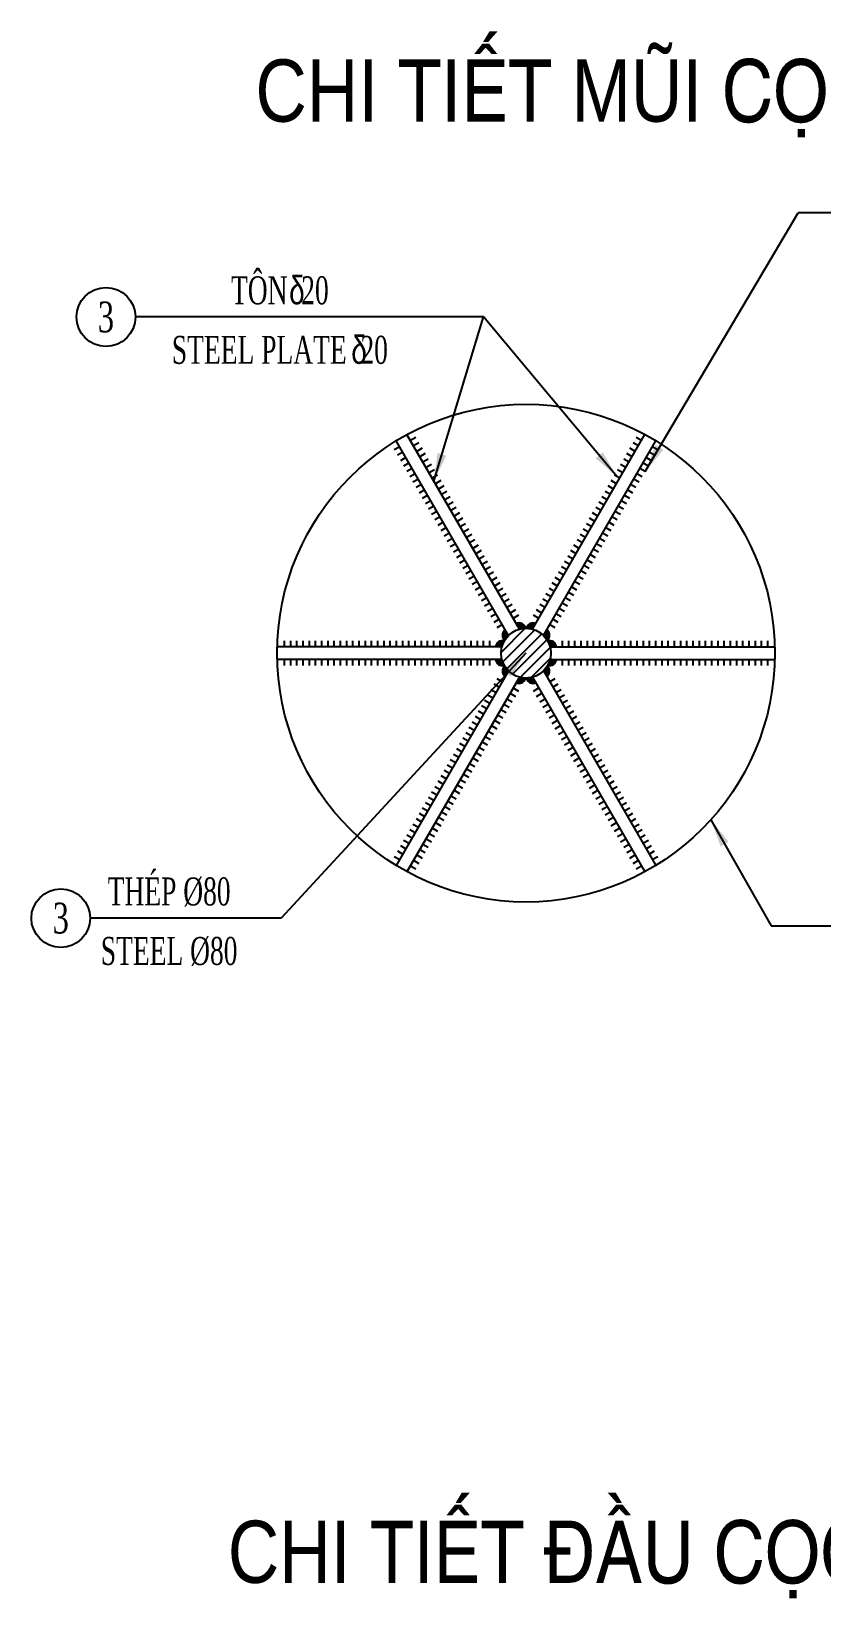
# Model space of a CAD drawing. Extents: x -687 to 808890, y -259 to 107959.
# Drawn here: x 768003 to 769273, y 83181 to 85705 of the extents above; entities that cross this region are included whole.
import ezdxf
from ezdxf.enums import TextEntityAlignment as Align

# ---------------------------------------------------------------- set-up
doc = ezdxf.new("R2010")
doc.units = 0
doc.header["$MEASUREMENT"] = 0
doc.layers.get('0').update_dxf_attribs({"color": 3, "linetype": 'CONTINUOUS'})
for name, color, linetype in [('Han', 7, 'CONTINUOUS'), ('Hatch', 5, 'CONTINUOUS'), ('Kich thuoc', 4, 'CONTINUOUS'), ('Text', 3, 'CONTINUOUS'), ('Thep dai', 6, 'CONTINUOUS')]:
    doc.layers.add(name, color=color, linetype=linetype)
doc.styles.add('Kichthuoc', font='romans.shx', dxfattribs={"width": 0.6})
doc.styles.get("Standard").update_dxf_attribs({"font": 'vntimeh.shx', "width": 0.65})
doc.styles.add('SYMBOL', font='greeks.shx', dxfattribs={"width": 0.8})
doc.styles.add('Ten', font='Vharialn.ttf')
doc.dimstyles.new('Le 250', dxfattribs={"dimscale": 250, "dimtxt": 0.22, "dimasz": 0.18, "dimexe": 0.1, "dimexo": 0.2, "dimgap": 0.1, "dimtad": 1, "dimdec": 0, "dimzin": 0, "dimdsep": 46, "dimtxsty": 'Kichthuoc', "dimblk": 'ARCHTICK', "dimcen": 0, "dimdle": 0.1, "dimclrd": 2, "dimclre": 2, "dimclrt": 256, "dimadec": 0, "dimazin": 0, "dimtfac": 1, "dimtdec": 0, "dimtix": 1, "dimtmove": 2, "dimatfit": 3, "dimfxl": 1, "dimtolj": 1, "dimtzin": 0, "dimarcsym": 0})

# ---------------------------------------------------------------- blocks, each defined once
blk = doc.blocks.new('_ArchTick')
at = {"color": 0, "linetype": 'ByBlock', "const_width": 0.15}
blk.add_lwpolyline([(-0.5, -0.5), (0.5, 0.5)], dxfattribs=at)

msp = doc.modelspace()

# ---------------------------------------------------------------- hatches: boundary and pattern name
at = {"layer": 'Han'}
for points in [[(768781.9513251127, 84752.78983778173, -0.5297983055298081), (768796.8455289439, 84745.58035269399, 0.0627460668060889), (768786.9513251126, 84744.12958374392)], [(768813.3606504992, 84752.78983778173, 0.5297983055298081), (768798.4664466681, 84745.58035269403, -0.0627460668060889), (768808.3606504994, 84744.12958374398)], [(768748.9261543436, 84715.5885640813, -0.5297983055298081), (768762.6168534936, 84724.88258042443, 0.0627460668060889), (768758.9261543438, 84715.58856408123)], [(768764.630817037, 84742.78983778186, 0.5297983055298081), (768763.4273123558, 84726.28633635101, -0.0627460668060889), (768769.630817037, 84734.12958374406)], [(768830.6811585748, 84742.78983778198, -0.5297983055298081), (768831.8846632562, 84726.28633635111, 0.0627460668060889), (768825.6811585746, 84734.1295837441)], [(768846.3858212682, 84715.58856408123, 0.5297983055298081), (768832.6951221185, 84724.88258042432, -0.0627460668060889), (768836.3858212682, 84715.5885640813)], [(768748.9261543436, 84695.58856408152, 0.5297983055298081), (768762.6168534936, 84686.29454773857, -0.0627460668060889), (768758.926154344, 84695.58856408164)], [(768764.6308170371, 84668.38729038107, -0.5297983055298081), (768763.4273123558, 84684.89079181194, 0.0627460668060889), (768769.6308170372, 84677.04754441889)], [(768830.6811585748, 84668.38729038094, 0.5297983055298081), (768831.8846632562, 84684.8907918118, -0.0627460668060889), (768825.6811585748, 84677.04754441883)], [(768846.3858212681, 84695.58856408141, -0.5297983055298081), (768832.6951221185, 84686.29454773839, 0.0627460668060889), (768836.3858212682, 84695.58856408147)], [(768781.9513251128, 84658.38729038113, 0.5297983055298081), (768796.845528944, 84665.59677546896, -0.0627460668060889), (768786.9513251128, 84667.047544419)], [(768813.3606504992, 84658.38729038107, -0.5297983055298081), (768798.4664466681, 84665.59677546885, 0.0627460668060889), (768808.3606504994, 84667.04754441895)]]:
    msp.add_hatch(color=256, dxfattribs=at).paths.add_polyline_path(points)
at = {"layer": 'Hatch'}
h = msp.add_hatch(dxfattribs=at)
h.set_pattern_fill('ANSI31', color=256, scale=100, style=0)
h.set_pattern_definition([(45, (-36845.86428268312, -22169.30909982955), (-8.838834764831843, 8.838834764831844), [])])
h.paths.add_polyline_path([(768757.6559878059, 84705.58856408141, 1), (768837.655987806, 84705.58856408141, 1)])

# ---------------------------------------------------------------- linework, layer by layer
for p, q in [((768786.9513251128, 84744.12958374392), (768606.3787516125, 85056.89045549987)), ((768808.3606504994, 84744.12958374398), (768988.9332239995, 85056.89045549999)), ((768769.630817037, 84734.12958374406), (768589.0582435367, 85046.89045549982)), ((768825.6811585748, 84734.12958374392), (769006.2537320752, 85046.8904555)), ((768758.9261543441, 84715.58856408147), (768397.7810073432, 84715.5885640814)), ((768836.3858212682, 84715.5885640813), (769197.5309682686, 84715.58856408152)), ((768758.926154344, 84695.58856408164), (768397.7810073433, 84695.58856408134)), ((768769.6308170372, 84677.047544419), (768589.0582435369, 84364.28667266312)), ((768825.6811585748, 84677.04754441883), (769006.2537320753, 84364.286672663)), ((768836.3858212681, 84695.58856408141), (769197.5309682688, 84695.58856408141)), ((768786.9513251128, 84667.047544419), (768606.3787516125, 84354.28667266306)), ((768808.3606504992, 84667.0475444189), (768988.9332239995, 84354.28667266294))]:
    msp.add_line(p, q)
msp.add_circle((768797.6559878059, 84705.58856408141), 400)
at = {"layer": 'Han'}
for p, q in [((768594.6308170371, 85037.2384750686), (768585.9705629993, 85032.23847506859)), ((768599.6308170371, 85028.5782210307), (768590.9705629993, 85023.57822103071)), ((768620.6115791505, 85052.23847506841), (768611.9513251127, 85047.23847506841)), ((768625.6115791505, 85043.5782210306), (768616.9513251126, 85038.57822103059)), ((768630.6115791504, 85034.91796699277), (768621.9513251126, 85029.91796699275)), ((768973.3606504994, 85029.91796699275), (768964.7003964613, 85034.91796699277)), ((768978.3606504994, 85038.57822103071), (768969.7003964615, 85043.57822103065)), ((768983.3606504994, 85047.23847506855), (768974.7003964614, 85052.23847506847)), ((769004.3414126126, 85023.57822103071), (768995.6811585746, 85028.57822103082)), ((769009.3414126126, 85032.23847506859), (769000.6811585746, 85037.2384750687)), ((768604.6308170372, 85019.91796699289), (768595.9705629993, 85014.91796699289)), ((768609.6308170371, 85011.25771295506), (768600.9705629993, 85006.25771295506)), ((768614.6308170371, 85002.59745891717), (768605.9705629993, 84997.5974589172)), ((768635.6115791504, 85026.25771295495), (768626.9513251126, 85021.25771295495)), ((768640.6115791505, 85017.59745891707), (768631.9513251127, 85012.59745891707)), ((768645.6115791505, 85008.93720487924), (768636.9513251126, 85003.93720487924)), ((768958.3606504992, 85003.93720487932), (768949.7003964614, 85008.93720487924)), ((768963.3606504992, 85012.59745891712), (768954.7003964612, 85017.59745891712)), ((768968.3606504994, 85021.257712955), (768959.7003964614, 85026.257712955)), ((768989.3414126126, 84997.59745891724), (768980.6811585746, 85002.5974589173)), ((768994.3414126126, 85006.25771295506), (768985.6811585746, 85011.25771295512)), ((768999.3414126127, 85014.91796699294), (768990.6811585746, 85019.917966993)), ((768619.630817037, 84993.93720487934), (768610.9705629993, 84988.93720487936)), ((768624.6308170371, 84985.27695084146), (768615.9705629993, 84980.27695084148)), ((768650.6115791505, 85000.27695084138), (768641.9513251127, 84995.27695084136)), ((768655.6115791505, 84991.61669680354), (768646.9513251125, 84986.61669680354)), ((768660.6115791504, 84982.95644276572), (768651.9513251126, 84977.95644276572)), ((768943.3606504994, 84977.95644276578), (768934.7003964615, 84982.95644276578)), ((768948.3606504992, 84986.61669680354), (768939.7003964614, 84991.61669680354)), ((768953.3606504994, 84995.27695084148), (768944.7003964615, 85000.27695084142)), ((768979.3414126125, 84980.27695084148), (768970.6811585746, 84985.2769508416)), ((768984.3414126126, 84988.93720487936), (768975.6811585746, 84993.93720487948)), ((768629.6308170371, 84976.61669680366), (768620.9705629993, 84971.61669680366)), ((768634.6308170371, 84967.95644276583), (768625.9705629993, 84962.95644276583)), ((768639.6308170372, 84959.29618872795), (768630.9705629994, 84954.29618872797)), ((768665.6115791504, 84974.29618872784), (768656.9513251126, 84969.29618872784)), ((768670.6115791505, 84965.63593469001), (768661.9513251127, 84960.63593469001)), ((768675.6115791505, 84956.97568065215), (768666.9513251127, 84951.97568065213)), ((768928.3606504992, 84951.97568065226), (768919.7003964614, 84956.97568065219)), ((768933.3606504992, 84960.63593469006), (768924.7003964613, 84965.63593469007)), ((768938.3606504994, 84969.2961887279), (768929.7003964613, 84974.2961887279)), ((768964.3414126127, 84954.29618872801), (768955.6811585749, 84959.29618872813)), ((768969.3414126127, 84962.95644276583), (768960.6811585746, 84967.95644276589)), ((768974.3414126126, 84971.61669680371), (768965.6811585748, 84976.61669680377)), ((768644.6308170371, 84950.63593469012), (768635.9705629993, 84945.63593469013)), ((768649.630817037, 84941.97568065223), (768640.9705629993, 84936.97568065226)), ((768654.630817037, 84933.31542661443), (768645.9705629993, 84928.31542661443)), ((768680.6115791505, 84948.31542661431), (768671.9513251127, 84943.31542661431)), ((768685.6115791505, 84939.65517257649), (768676.9513251126, 84934.65517257647)), ((768690.6115791504, 84930.9949185386), (768681.9513251126, 84925.9949185386)), ((768913.3606504992, 84925.99491853866), (768904.7003964613, 84930.99491853866)), ((768918.3606504994, 84934.65517257655), (768909.7003964615, 84939.65517257655)), ((768923.3606504991, 84943.31542661431), (768914.7003964613, 84948.31542661431)), ((768949.3414126125, 84928.31542661448), (768940.6811585746, 84933.31542661454)), ((768954.3414126126, 84936.97568065231), (768945.6811585746, 84941.97568065242)), ((768959.3414126126, 84945.63593469019), (768950.6811585746, 84950.63593469025)), ((768659.6308170371, 84924.65517257659), (768650.9705629993, 84919.6551725766)), ((768664.6308170371, 84915.9949185388), (768655.9705629993, 84910.99491853878)), ((768669.6308170372, 84907.33466450089), (768660.9705629994, 84902.3346645009)), ((768695.6115791504, 84922.33466450078), (768686.9513251126, 84917.33466450078)), ((768700.6115791504, 84913.6744104629), (768691.9513251126, 84908.6744104629)), ((768705.6115791505, 84905.01415642508), (768696.9513251127, 84900.01415642508)), ((768898.3606504994, 84900.0141564252), (768889.7003964614, 84905.01415642514)), ((768903.3606504992, 84908.67441046303), (768894.7003964613, 84913.67441046296)), ((768908.3606504994, 84917.3346645009), (768899.7003964614, 84922.33466450084)), ((768934.3414126127, 84902.33466450096), (768925.6811585746, 84907.33466450102)), ((768939.3414126127, 84910.99491853884), (768930.6811585748, 84915.99491853888)), ((768944.3414126126, 84919.6551725766), (768935.6811585746, 84924.65517257668)), ((768674.6308170372, 84898.67441046309), (768665.9705629993, 84893.67441046308)), ((768679.6308170371, 84890.0141564252), (768670.9705629993, 84885.0141564252)), ((768684.6308170371, 84881.35390238737), (768675.9705629993, 84876.35390238737)), ((768710.6115791505, 84896.35390238726), (768701.9513251127, 84891.35390238724)), ((768715.6115791505, 84887.69364834944), (768706.9513251126, 84882.69364834944)), ((768720.6115791504, 84879.03339431155), (768711.9513251126, 84874.03339431155)), ((768883.3606504994, 84874.03339431169), (768874.7003964614, 84879.03339431161)), ((768888.3606504994, 84882.69364834944), (768879.7003964613, 84887.69364834944)), ((768893.3606504994, 84891.35390238732), (768884.7003964615, 84896.35390238732)), ((768919.3414126124, 84876.35390238737), (768910.6811585746, 84881.35390238743)), ((768924.3414126126, 84885.01415642526), (768915.6811585748, 84890.01415642531)), ((768929.3414126126, 84893.67441046308), (768920.6811585746, 84898.6744104632)), ((768689.6308170371, 84872.69364834957), (768680.9705629993, 84867.69364834955)), ((768694.6308170371, 84864.03339431166), (768685.9705629993, 84859.03339431169)), ((768699.6308170371, 84855.37314027383), (768690.9705629993, 84850.37314027385)), ((768725.6115791504, 84870.37314027373), (768716.9513251126, 84865.37314027373)), ((768730.6115791504, 84861.71288623587), (768721.9513251126, 84856.71288623585)), ((768735.6115791505, 84853.05263219803), (768726.9513251127, 84848.05263219801)), ((768868.3606504994, 84848.05263219809), (768859.7003964614, 84853.05263219809)), ((768873.3606504992, 84856.71288623597), (768864.7003964614, 84861.71288623591)), ((768878.3606504992, 84865.3731402738), (768869.7003964612, 84870.37314027373)), ((768904.3414126127, 84850.37314027385), (768895.6811585746, 84855.37314027396)), ((768909.3414126126, 84859.03339431173), (768900.6811585746, 84864.03339431179)), ((768914.3414126125, 84867.69364834961), (768905.6811585746, 84872.69364834967)), ((768704.630817037, 84846.71288623595), (768695.9705629993, 84841.71288623597)), ((768709.6308170371, 84838.05263219815), (768700.9705629993, 84833.05263219815)), ((768714.6308170371, 84829.39237816034), (768705.9705629993, 84824.39237816032)), ((768740.6115791505, 84844.3923781602), (768731.9513251127, 84839.3923781602)), ((768745.6115791505, 84835.73212412233), (768736.9513251126, 84830.73212412233)), ((768750.6115791504, 84827.0718700845), (768741.9513251126, 84822.0718700845)), ((768853.3606504994, 84822.07187008455), (768844.7003964613, 84827.07187008456)), ((768858.3606504995, 84830.73212412246), (768849.7003964615, 84835.73212412238)), ((768863.3606504994, 84839.3923781602), (768854.7003964614, 84844.3923781602)), ((768889.3414126126, 84824.39237816038), (768880.6811585748, 84829.39237816044)), ((768894.3414126125, 84833.05263219815), (768885.6811585746, 84838.05263219826)), ((768899.3414126127, 84841.71288623603), (768890.6811585749, 84846.71288623608)), ((768719.6308170371, 84820.73212412243), (768710.9705629993, 84815.73212412246)), ((768724.6308170371, 84812.0718700846), (768715.9705629993, 84807.07187008462)), ((768729.6308170371, 84803.41161604672), (768720.9705629993, 84798.41161604674)), ((768755.6115791505, 84818.41161604664), (768746.9513251127, 84813.41161604662)), ((768760.6115791504, 84809.7513620088), (768751.9513251126, 84804.7513620088)), ((768765.6115791504, 84801.09110797098), (768756.9513251126, 84796.09110797098)), ((768838.3606504994, 84796.09110797098), (768829.7003964613, 84801.09110797098)), ((768843.3606504992, 84804.75136200884), (768834.7003964614, 84809.75136200886)), ((768848.3606504992, 84813.41161604674), (768839.7003964614, 84818.41161604668)), ((768874.3414126126, 84798.4116160468), (768865.6811585746, 84803.41161604691)), ((768879.3414126127, 84807.07187008468), (768870.6811585746, 84812.07187008474)), ((768884.3414126125, 84815.7321241225), (768875.6811585746, 84820.73212412256)), ((768734.630817037, 84794.75136200892), (768725.9705629993, 84789.75136200892)), ((768739.630817037, 84786.09110797108), (768730.9705629993, 84781.0911079711)), ((768744.6308170371, 84777.43085393329), (768735.9705629993, 84772.43085393327)), ((768770.6115791505, 84792.4308539331), (768761.9513251127, 84787.4308539331)), ((768775.6115791504, 84783.77059989527), (768766.9513251126, 84778.77059989527)), ((768828.3606504994, 84778.77059989532), (768819.7003964614, 84783.77059989533)), ((768833.3606504994, 84787.43085393323), (768824.7003964615, 84792.43085393321)), ((768859.3414126126, 84772.43085393327), (768850.6811585746, 84777.43085393333)), ((768864.3414126126, 84781.09110797115), (768855.6811585748, 84786.09110797121)), ((768869.3414126125, 84789.75136200892), (768860.6811585746, 84794.75136200903)), ((768749.6308170371, 84768.77059989538), (768740.9705629993, 84763.77059989539)), ((768754.6308170372, 84760.11034585757), (768745.9705629994, 84755.11034585757)), ((768759.6308170371, 84751.45009181969), (768750.9705629993, 84746.45009181969)), ((768780.6115791504, 84775.1103458574), (768771.9513251126, 84770.11034585739)), ((768785.6115791504, 84766.45009181957), (768776.9513251126, 84761.45009181957)), ((768818.3606504992, 84761.45009181969), (768809.7003964614, 84766.45009181963)), ((768823.3606504994, 84770.11034585752), (768814.7003964613, 84775.11034585745)), ((768844.3414126125, 84746.45009181969), (768835.6811585746, 84751.4500918198)), ((768849.3414126127, 84755.11034585757), (768840.6811585746, 84760.11034585768)), ((768854.3414126126, 84763.77059989545), (768845.6811585746, 84768.7705998955)), ((768408.9261543438, 84725.58856408129), (768408.9261543438, 84715.5885640813)), ((768418.9261543439, 84725.58856408123), (768418.9261543439, 84715.5885640813)), ((768428.926154344, 84725.58856408129), (768428.9261543439, 84715.5885640813)), ((768438.9261543438, 84725.58856408123), (768438.9261543438, 84715.58856408123)), ((768448.926154344, 84725.58856408129), (768448.9261543439, 84715.5885640813)), ((768458.926154344, 84725.58856408129), (768458.926154344, 84715.5885640813)), ((768468.9261543439, 84725.58856408129), (768468.9261543439, 84715.5885640813)), ((768478.926154344, 84725.58856408129), (768478.9261543439, 84715.5885640813)), ((768488.9261543439, 84725.58856408123), (768488.9261543438, 84715.58856408123)), ((768498.926154344, 84725.58856408129), (768498.9261543439, 84715.5885640813)), ((768508.926154344, 84725.58856408129), (768508.9261543438, 84715.5885640813)), ((768518.9261543439, 84725.58856408129), (768518.9261543439, 84715.5885640813)), ((768528.926154344, 84725.58856408129), (768528.9261543438, 84715.5885640813)), ((768538.9261543439, 84725.58856408123), (768538.9261543438, 84715.5885640813)), ((768548.9261543441, 84725.58856408129), (768548.9261543439, 84715.5885640813)), ((768558.926154344, 84725.58856408129), (768558.9261543438, 84715.5885640813)), ((768568.9261543439, 84725.58856408129), (768568.9261543439, 84715.5885640813)), ((768578.926154344, 84725.58856408129), (768578.926154344, 84715.58856408135)), ((768588.9261543438, 84725.58856408123), (768588.9261543438, 84715.5885640813)), ((768598.926154344, 84725.58856408129), (768598.9261543439, 84715.5885640813)), ((768608.926154344, 84725.58856408123), (768608.9261543438, 84715.58856408123)), ((768618.9261543439, 84725.58856408129), (768618.9261543439, 84715.5885640813)), ((768628.9261543439, 84725.58856408129), (768628.9261543439, 84715.5885640813)), ((768638.9261543439, 84725.58856408123), (768638.9261543439, 84715.5885640813)), ((768648.926154344, 84725.58856408129), (768648.9261543439, 84715.5885640813)), ((768658.9261543439, 84725.58856408123), (768658.9261543438, 84715.58856408123)), ((768668.9261543441, 84725.58856408129), (768668.9261543439, 84715.5885640813)), ((768678.9261543438, 84725.58856408129), (768678.9261543438, 84715.5885640813)), ((768688.9261543439, 84725.58856408123), (768688.9261543439, 84715.5885640813)), ((768698.9261543441, 84725.58856408129), (768698.9261543439, 84715.5885640813)), ((768708.9261543438, 84725.58856408123), (768708.9261543438, 84715.58856408123)), ((768718.9261543441, 84725.58856408129), (768718.9261543439, 84715.5885640813)), ((768728.926154344, 84725.58856408129), (768728.926154344, 84715.5885640813)), ((768738.9261543438, 84725.58856408123), (768738.9261543438, 84715.5885640813)), ((768856.3858212681, 84715.58856408123), (768856.3858212681, 84725.58856408123)), ((768866.3858212681, 84715.58856408123), (768866.3858212681, 84725.58856408118)), ((768876.3858212682, 84715.5885640813), (768876.3858212682, 84725.58856408123)), ((768886.3858212681, 84715.5885640813), (768886.3858212681, 84725.58856408123)), ((768896.3858212682, 84715.58856408123), (768896.385821268, 84725.58856408123)), ((768906.3858212683, 84715.58856408123), (768906.3858212681, 84725.58856408123)), ((768916.3858212682, 84715.58856408123), (768916.3858212682, 84725.58856408118)), ((768926.3858212682, 84715.5885640813), (768926.3858212682, 84725.58856408123)), ((768936.3858212681, 84715.58856408118), (768936.3858212681, 84725.58856408118)), ((768946.3858212682, 84715.58856408123), (768946.3858212682, 84725.58856408123)), ((768956.3858212682, 84715.58856408123), (768956.3858212681, 84725.58856408123)), ((768966.3858212682, 84715.58856408123), (768966.3858212681, 84725.58856408118)), ((768976.3858212682, 84715.5885640813), (768976.3858212682, 84725.58856408129)), ((768986.3858212681, 84715.58856408118), (768986.3858212681, 84725.58856408118)), ((768996.3858212682, 84715.5885640813), (768996.3858212681, 84725.58856408123)), ((769006.3858212681, 84715.58856408123), (769006.3858212681, 84725.58856408123)), ((769016.3858212682, 84715.58856408123), (769016.3858212681, 84725.58856408123)), ((769026.3858212682, 84715.5885640813), (769026.3858212682, 84725.58856408129)), ((769036.3858212681, 84715.58856408123), (769036.3858212681, 84725.58856408118)), ((769046.3858212682, 84715.5885640813), (769046.3858212682, 84725.58856408123)), ((769056.3858212683, 84715.58856408123), (769056.3858212681, 84725.58856408123)), ((769066.3858212682, 84715.58856408123), (769066.3858212682, 84725.58856408123)), ((769076.385821268, 84715.58856408123), (769076.385821268, 84725.58856408118)), ((769086.3858212681, 84715.58856408123), (769086.3858212681, 84725.58856408118)), ((769096.3858212682, 84715.5885640813), (769096.3858212682, 84725.58856408123)), ((769106.3858212682, 84715.58856408123), (769106.3858212681, 84725.58856408123)), ((769116.3858212682, 84715.58856408123), (769116.3858212681, 84725.58856408123)), ((769126.3858212682, 84715.58856408123), (769126.3858212682, 84725.58856408123)), ((769136.3858212681, 84715.58856408123), (769136.3858212681, 84725.58856408118)), ((769146.3858212682, 84715.5885640813), (769146.3858212682, 84725.58856408123)), ((769156.3858212681, 84715.5885640813), (769156.3858212681, 84725.58856408123)), ((769166.3858212682, 84715.58856408123), (769166.3858212681, 84725.58856408123)), ((769176.3858212683, 84715.58856408123), (769176.3858212681, 84725.58856408123)), ((769186.3858212681, 84715.58856408123), (769186.3858212681, 84725.58856408118)), ((768408.9261543438, 84695.58856408157), (768408.9261543438, 84685.58856408152)), ((768418.9261543436, 84695.58856408157), (768418.9261543439, 84685.58856408152)), ((768428.9261543438, 84695.58856408152), (768428.9261543439, 84685.58856408147)), ((768438.9261543438, 84695.58856408164), (768438.9261543438, 84685.58856408152)), ((768448.9261543436, 84695.58856408152), (768448.9261543436, 84685.58856408147)), ((768458.926154344, 84695.58856408157), (768458.926154344, 84685.58856408152)), ((768468.9261543439, 84695.58856408157), (768468.9261543439, 84685.58856408152)), ((768478.9261543436, 84695.58856408157), (768478.9261543439, 84685.58856408147)), ((768488.9261543439, 84695.58856408164), (768488.9261543439, 84685.58856408152)), ((768498.9261543439, 84695.58856408152), (768498.9261543439, 84685.58856408147)), ((768508.9261543438, 84695.58856408157), (768508.9261543438, 84685.58856408152)), ((768518.9261543438, 84695.58856408157), (768518.9261543439, 84685.58856408152)), ((768528.9261543438, 84695.58856408157), (768528.9261543438, 84685.58856408147)), ((768538.9261543439, 84695.58856408164), (768538.9261543439, 84685.58856408152)), ((768548.9261543438, 84695.58856408152), (768548.9261543438, 84685.58856408147)), ((768558.9261543438, 84695.58856408157), (768558.9261543438, 84685.58856408152)), ((768568.9261543436, 84695.58856408157), (768568.9261543439, 84685.58856408152)), ((768578.9261543438, 84695.58856408157), (768578.9261543439, 84685.58856408152)), ((768588.9261543438, 84695.58856408164), (768588.9261543438, 84685.58856408152)), ((768598.9261543436, 84695.58856408152), (768598.9261543436, 84685.58856408147)), ((768608.926154344, 84695.58856408157), (768608.926154344, 84685.58856408152)), ((768618.9261543439, 84695.58856408157), (768618.9261543439, 84685.58856408152)), ((768628.9261543436, 84695.58856408157), (768628.9261543439, 84685.58856408152)), ((768638.9261543439, 84695.58856408164), (768638.9261543439, 84685.58856408152)), ((768648.9261543439, 84695.58856408152), (768648.9261543439, 84685.58856408147)), ((768658.9261543439, 84695.58856408157), (768658.9261543439, 84685.58856408152)), ((768668.9261543438, 84695.58856408152), (768668.9261543438, 84685.58856408147)), ((768678.9261543438, 84695.58856408157), (768678.9261543438, 84685.58856408152)), ((768688.9261543438, 84695.58856408157), (768688.9261543439, 84685.58856408147)), ((768698.9261543438, 84695.58856408152), (768698.9261543439, 84685.58856408147)), ((768708.9261543438, 84695.58856408157), (768708.9261543438, 84685.58856408152)), ((768718.9261543436, 84695.58856408152), (768718.9261543436, 84685.58856408147)), ((768728.9261543438, 84695.58856408157), (768728.926154344, 84685.58856408152)), ((768738.9261543438, 84695.58856408157), (768738.9261543438, 84685.58856408152)), ((768856.3858212681, 84685.58856408147), (768856.3858212681, 84695.58856408141)), ((768866.3858212681, 84685.5885640814), (768866.3858212681, 84695.58856408141)), ((768876.3858212681, 84685.5885640814), (768876.3858212681, 84695.58856408141)), ((768886.3858212681, 84685.58856408147), (768886.3858212681, 84695.58856408147)), ((768896.3858212682, 84685.58856408147), (768896.385821268, 84695.58856408147)), ((768906.3858212683, 84685.58856408147), (768906.3858212681, 84695.58856408141)), ((768916.3858212682, 84685.5885640814), (768916.3858212682, 84695.58856408141)), ((768926.385821268, 84685.5885640814), (768926.385821268, 84695.58856408141)), ((768936.3858212683, 84685.58856408147), (768936.3858212683, 84695.58856408147)), ((768946.3858212682, 84685.58856408147), (768946.3858212682, 84695.58856408147)), ((768956.3858212682, 84685.58856408147), (768956.3858212681, 84695.58856408141)), ((768966.3858212682, 84685.58856408147), (768966.3858212681, 84695.58856408141)), ((768976.3858212682, 84685.5885640814), (768976.3858212682, 84695.58856408141)), ((768986.3858212682, 84685.58856408147), (768986.3858212682, 84695.58856408147)), ((768996.3858212682, 84685.58856408147), (768996.3858212682, 84695.58856408147)), ((769006.3858212681, 84685.58856408147), (769006.3858212681, 84695.58856408141)), ((769016.3858212682, 84685.58856408147), (769016.3858212681, 84695.58856408141)), ((769026.3858212681, 84685.5885640814), (769026.3858212681, 84695.58856408141)), ((769036.3858212681, 84685.58856408147), (769036.3858212681, 84695.58856408147)), ((769046.385821268, 84685.5885640814), (769046.385821268, 84695.58856408141)), ((769056.3858212683, 84685.58856408147), (769056.3858212681, 84695.58856408147)), ((769066.3858212682, 84685.58856408147), (769066.3858212682, 84695.58856408141)), ((769076.3858212682, 84685.5885640814), (769076.385821268, 84695.58856408141)), ((769086.3858212683, 84685.58856408152), (769086.3858212683, 84695.58856408147)), ((769096.3858212682, 84685.5885640814), (769096.3858212682, 84695.58856408141)), ((769106.3858212682, 84685.58856408147), (769106.3858212682, 84695.58856408147)), ((769116.3858212682, 84685.58856408147), (769116.3858212681, 84695.58856408141)), ((769126.3858212682, 84685.58856408147), (769126.3858212682, 84695.58856408141)), ((769136.3858212682, 84685.58856408152), (769136.3858212682, 84695.58856408147)), ((769146.3858212681, 84685.5885640814), (769146.3858212681, 84695.58856408141)), ((769156.3858212681, 84685.58856408147), (769156.3858212681, 84695.58856408147)), ((769166.3858212682, 84685.58856408147), (769166.3858212681, 84695.58856408141)), ((769176.3858212683, 84685.58856408147), (769176.3858212681, 84695.58856408141)), ((769186.3858212681, 84685.5885640814), (769186.3858212681, 84695.58856408141)), ((768745.9705629994, 84656.06678230537), (768754.6308170372, 84651.06678230542)), ((768750.9705629995, 84664.72703634325), (768759.6308170371, 84659.72703634325)), ((768776.951325113, 84649.7270363433), (768785.6115791505, 84644.72703634336)), ((768809.7003964614, 84644.72703634325), (768818.3606504992, 84649.72703634325)), ((768835.6811585748, 84659.72703634315), (768844.3414126126, 84664.72703634313)), ((768840.6811585746, 84651.06678230531), (768849.3414126127, 84656.0667823053)), ((768730.9705629996, 84630.0860201919), (768739.6308170374, 84625.08602019188)), ((768735.9705629994, 84638.74627422966), (768744.6308170372, 84633.74627422966)), ((768740.9705629995, 84647.40652826754), (768749.6308170373, 84642.40652826754)), ((768766.9513251127, 84632.4065282676), (768775.6115791505, 84627.40652826759)), ((768771.951325113, 84641.06678230548), (768780.6115791505, 84636.06678230548)), ((768814.7003964615, 84636.06678230542), (768823.3606504994, 84641.06678230542)), ((768819.7003964615, 84627.40652826759), (768828.3606504994, 84632.4065282676)), ((768845.6811585748, 84642.40652826743), (768854.3414126126, 84647.40652826741)), ((768850.6811585748, 84633.7462742296), (768859.3414126126, 84638.7462742296)), ((768855.6811585748, 84625.08602019171), (768864.3414126126, 84630.08602019172)), ((768715.9705629994, 84604.10525807831), (768724.6308170372, 84599.10525807837)), ((768720.9705629995, 84612.76551211614), (768729.6308170371, 84607.7655121162)), ((768725.9705629995, 84621.42576615402), (768734.6308170372, 84616.425766154)), ((768751.9513251128, 84606.42576615408), (768760.6115791505, 84601.42576615413)), ((768756.9513251128, 84615.0860201919), (768765.6115791505, 84610.08602019196)), ((768761.9513251128, 84623.74627422978), (768770.6115791505, 84618.74627422984)), ((768824.7003964615, 84618.74627422972), (768833.3606504994, 84623.74627422972)), ((768829.7003964613, 84610.08602019188), (768838.3606504994, 84615.0860201919)), ((768834.7003964614, 84601.425766154), (768843.3606504992, 84606.42576615402)), ((768860.6811585748, 84616.42576615392), (768869.3414126126, 84621.4257661539)), ((768865.6811585748, 84607.76551211608), (768874.3414126126, 84612.76551211606)), ((768870.6811585746, 84599.10525807826), (768879.3414126127, 84604.10525807826)), ((768700.9705629994, 84578.12449596479), (768709.6308170372, 84573.12449596479)), ((768705.9705629995, 84586.78475000267), (768714.6308170373, 84581.78475000265)), ((768710.9705629994, 84595.44500404043), (768719.6308170372, 84590.44500404043)), ((768736.951325113, 84580.44500404055), (768745.6115791507, 84575.44500404061)), ((768741.9513251128, 84589.10525807837), (768750.6115791505, 84584.10525807837)), ((768746.951325113, 84597.76551211625), (768755.6115791505, 84592.76551211625)), ((768839.7003964614, 84592.7655121162), (768848.3606504992, 84597.7655121162)), ((768844.7003964615, 84584.10525807837), (768853.3606504994, 84589.10525807837)), ((768849.7003964615, 84575.44500404049), (768858.3606504994, 84580.44500404049)), ((768875.6811585746, 84590.44500404038), (768884.3414126125, 84595.44500404038)), ((768880.6811585748, 84581.78475000255), (768889.3414126126, 84586.78475000255)), ((768885.6811585748, 84573.12449596469), (768894.3414126126, 84578.12449596467)), ((768685.9705629995, 84552.14373385119), (768694.6308170373, 84547.1437338512)), ((768690.9705629995, 84560.80398788908), (768699.6308170371, 84555.80398788914)), ((768695.9705629995, 84569.46424192691), (768704.6308170372, 84564.46424192697)), ((768721.951325113, 84554.46424192702), (768730.6115791505, 84549.4642419271)), ((768726.9513251128, 84563.12449596485), (768735.6115791505, 84558.1244959649)), ((768731.9513251127, 84571.78475000271), (768740.6115791505, 84566.78475000273)), ((768854.7003964615, 84566.78475000265), (768863.3606504994, 84571.78475000267)), ((768859.7003964614, 84558.12449596479), (768868.3606504994, 84563.12449596479)), ((768864.7003964614, 84549.46424192697), (768873.3606504992, 84554.46424192697)), ((768890.6811585749, 84564.46424192685), (768899.3414126127, 84569.46424192683)), ((768895.6811585748, 84555.80398788903), (768904.3414126127, 84560.80398788903)), ((768900.6811585746, 84547.14373385115), (768909.3414126126, 84552.14373385115)), ((768670.9705629995, 84526.16297173774), (768679.6308170372, 84521.16297173774)), ((768675.9705629994, 84534.82322577556), (768684.6308170372, 84529.82322577556)), ((768680.9705629996, 84543.48347981344), (768689.6308170374, 84538.48347981343)), ((768706.9513251127, 84528.48347981348), (768715.6115791505, 84523.48347981351)), ((768711.951325113, 84537.14373385136), (768720.6115791505, 84532.14373385138)), ((768716.951325113, 84545.8039878892), (768725.6115791505, 84540.80398788922)), ((768869.7003964614, 84540.80398788914), (768878.3606504992, 84545.80398788914)), ((768874.7003964614, 84532.1437338513), (768883.3606504992, 84537.14373385132)), ((768879.7003964615, 84523.48347981343), (768888.3606504994, 84528.48347981344)), ((768905.6811585746, 84538.48347981332), (768914.3414126125, 84543.48347981332)), ((768910.6811585748, 84529.82322577543), (768919.3414126126, 84534.82322577544)), ((768915.6811585748, 84521.16297173763), (768924.3414126126, 84526.1629717376)), ((768655.9705629995, 84500.18220962421), (768664.6308170373, 84495.18220962421)), ((768660.9705629995, 84508.84246366203), (768669.6308170373, 84503.84246366203)), ((768665.9705629995, 84517.50271769986), (768674.6308170372, 84512.50271769991)), ((768691.951325113, 84502.50271769997), (768700.6115791505, 84497.50271769999)), ((768696.9513251128, 84511.1629717378), (768705.6115791505, 84506.16297173785)), ((768701.9513251127, 84519.82322577562), (768710.6115791507, 84514.82322577568)), ((768884.7003964615, 84514.82322577562), (768893.3606504994, 84519.82322577562)), ((768889.7003964614, 84506.16297173774), (768898.3606504994, 84511.16297173774)), ((768894.7003964614, 84497.50271769991), (768903.3606504992, 84502.50271769991)), ((768920.6811585748, 84512.5027176998), (768929.3414126126, 84517.50271769978)), ((768925.6811585749, 84503.84246366192), (768934.3414126127, 84508.84246366192)), ((768930.6811585748, 84495.1822096241), (768939.3414126127, 84500.1822096241)), ((768640.9705629995, 84474.20144751063), (768649.6308170372, 84469.20144751068)), ((768645.9705629996, 84482.8617015485), (768654.6308170372, 84477.8617015485)), ((768650.9705629994, 84491.52195558633), (768659.6308170372, 84486.52195558633)), ((768676.9513251127, 84476.52195558639), (768685.6115791505, 84471.52195558645)), ((768681.9513251127, 84485.18220962425), (768690.6115791505, 84480.18220962425)), ((768686.951325113, 84493.84246366213), (768695.6115791505, 84488.84246366215)), ((768899.7003964614, 84488.84246366208), (768908.3606504994, 84493.84246366209)), ((768904.7003964614, 84480.18220962421), (768913.3606504992, 84485.18220962421)), ((768909.7003964615, 84471.52195558637), (768918.3606504994, 84476.52195558639)), ((768935.6811585748, 84486.5219555862), (768944.3414126126, 84491.52195558621)), ((768940.6811585746, 84477.8617015484), (768949.3414126125, 84482.86170154839)), ((768945.6811585748, 84469.20144751057), (768954.3414126126, 84474.20144751055)), ((768625.9705629995, 84448.22068539711), (768634.6308170373, 84443.2206853971)), ((768630.9705629994, 84456.88093943498), (768639.6308170373, 84451.88093943498)), ((768635.9705629995, 84465.5411934728), (768644.6308170371, 84460.54119347286)), ((768661.951325113, 84450.5411934729), (768670.6115791505, 84445.54119347293)), ((768666.9513251128, 84459.20144751074), (768675.6115791505, 84454.20144751076)), ((768671.9513251127, 84467.86170154857), (768680.6115791505, 84462.86170154862)), ((768914.7003964615, 84462.8617015485), (768923.3606504994, 84467.8617015485)), ((768919.7003964614, 84454.20144751068), (768928.3606504992, 84459.20144751068)), ((768924.7003964614, 84445.54119347285), (768933.3606504992, 84450.54119347286)), ((768950.6811585748, 84460.54119347275), (768959.3414126126, 84465.54119347275)), ((768955.6811585749, 84451.88093943486), (768964.3414126127, 84456.88093943486)), ((768960.6811585746, 84443.22068539706), (768969.3414126127, 84448.22068539703)), ((768610.9705629995, 84422.23992328357), (768619.6308170372, 84417.23992328363)), ((768615.9705629996, 84430.9001773214), (768624.6308170372, 84425.90017732145)), ((768620.9705629995, 84439.56043135928), (768629.6308170373, 84434.56043135928)), ((768646.9513251127, 84424.56043135934), (768655.6115791505, 84419.5604313594)), ((768651.9513251127, 84433.22068539722), (768660.6115791505, 84428.22068539722)), ((768656.9513251128, 84441.88093943504), (768665.6115791505, 84436.88093943502)), ((768929.7003964615, 84436.88093943498), (768938.3606504994, 84441.88093943498)), ((768934.7003964615, 84428.22068539714), (768943.3606504994, 84433.22068539716)), ((768939.7003964614, 84419.56043135926), (768948.3606504992, 84424.56043135928)), ((768965.6811585748, 84434.56043135918), (768974.3414126126, 84439.56043135916)), ((768970.6811585748, 84425.90017732134), (768979.3414126126, 84430.90017732132)), ((768975.6811585748, 84417.23992328352), (768984.3414126126, 84422.23992328352)), ((768600.9705629993, 84404.91941520789), (768609.6308170373, 84399.91941520787)), ((768605.9705629995, 84413.57966924575), (768614.6308170373, 84408.57966924575)), ((768631.9513251127, 84398.57966924581), (768640.6115791505, 84393.5796692458)), ((768636.9513251128, 84407.23992328369), (768645.6115791505, 84402.2399232837)), ((768641.9513251128, 84415.90017732151), (768650.6115791505, 84410.90017732157)), ((768944.7003964615, 84410.90017732145), (768953.3606504994, 84415.90017732145)), ((768949.7003964614, 84402.23992328363), (768958.3606504992, 84407.23992328363)), ((768954.7003964614, 84393.5796692458), (768963.3606504992, 84398.57966924581)), ((768980.6811585748, 84408.57966924564), (768989.3414126126, 84413.57966924564)), ((768985.6811585748, 84399.91941520783), (768994.3414126126, 84404.91941520781)), ((768585.9705629995, 84378.93865309434), (768594.6308170372, 84373.9386530944)), ((768590.9705629995, 84387.59890713223), (768599.6308170373, 84382.59890713223)), ((768595.9705629994, 84396.25916117005), (768604.6308170372, 84391.25916117005)), ((768616.951325113, 84372.59890713228), (768625.6115791505, 84367.59890713236)), ((768621.9513251128, 84381.2591611701), (768630.6115791505, 84376.25916117016)), ((768626.951325113, 84389.91941520799), (768635.6115791507, 84384.91941520805)), ((768959.7003964614, 84384.91941520791), (768968.3606504992, 84389.91941520793)), ((768964.7003964615, 84376.2591611701), (768973.3606504994, 84381.2591611701)), ((768969.7003964615, 84367.59890713223), (768978.3606504994, 84372.59890713223)), ((768990.6811585746, 84391.25916116992), (768999.3414126127, 84396.25916116993)), ((768995.6811585748, 84382.59890713212), (769004.3414126126, 84387.5989071321)), ((769000.6811585748, 84373.93865309429), (769009.3414126126, 84378.93865309429)), ((768611.9513251128, 84363.93865309446), (768620.6115791505, 84358.93865309448)), ((768974.7003964615, 84358.9386530944), (768983.3606504994, 84363.9386530944))]:
    msp.add_line(p, q, dxfattribs=at)
for centre, start, end in [((768786.9513251128, 84744.12958374387), 8.341732033089365, 120.0000000000476), ((768808.3606504992, 84744.12958374387), 59.99999999995234, 171.6582679669106), ((768758.9261543441, 84715.5885640813), 68.34173202951041, 180), ((768769.6308170372, 84734.12958374398), 120.0000000000476, 231.6582679707875), ((768825.6811585748, 84734.12958374392), 308.3417320292125, 59.99999999995234), ((768836.3858212681, 84715.58856408112), 0, 111.6582679704896), ((768758.9261543441, 84695.58856408152), 180, 291.6582679704896), ((768769.6308170372, 84677.04754441926), 128.3417320292124, 239.9999999999523), ((768825.6811585749, 84677.04754441878), 300.0000000000476, 51.65826797078752), ((768836.3858212681, 84695.58856408134), 248.3417320295103, 0), ((768786.9513251126, 84667.04754441931), 239.9999999999523, 351.6582679669106), ((768808.3606504994, 84667.0475444189), 188.3417320330893, 300.0000000000476)]:
    msp.add_arc(centre, 10, start, end, dxfattribs=at)
at = {"layer": 'Kich thuoc', "color": 2}
msp.add_line((769866.9161579568, 85413.55250243684), (769235.2675827689, 85413.55250243684), dxfattribs=at)
at = {"layer": 'Text'}
for centre in [(768122.4940317294, 85245.93262676604), (768049.8542444695, 84279.71685630496)]:
    msp.add_circle(centre, 47.21168462081449, dxfattribs=at)
at = {"layer": 'Thep dai'}
msp.add_circle((768797.6559878059, 84705.58856408141), 40, dxfattribs=at)

# ---------------------------------------------------------------- texts
at = {"layer": 'Text', "color": 3, "style": 'Ten'}
for s, p in [('Chi tiÕt mòi cäc (details of pile tip)', (769497.8946144722, 85559.82691325193)), ('Chi tiÕt ®Çu cäc (details of pile head)', (769538.9588902775, 83211.2173739169))]:
    msp.add_text(s, height=100, dxfattribs=at).set_placement(p, align=Align.CENTER)
at = {"layer": 'Text', "width": 0.65}
for s, p in [('t«n  20', (768402.0351607774, 85266.29096853273)), ('steel plate  20', (768402.0351607774, 85170.63061628705)), ('thÐp %%c80', (768224.0371885403, 84300.07519807166)), ('steel %%c80', (768224.0371885403, 84204.41484582597))]:
    msp.add_text(s, height=45, dxfattribs=at).set_placement(p, align=Align.CENTER)
at = {"layer": 'Text', "style": 'SYMBOL', "width": 0.75}
for p in [(768416.8135433738, 85266.29096853273), (768516.7707195677, 85170.63061628705)]:
    msp.add_text('d', height=45, dxfattribs=at).set_placement(p)
at = {"layer": 'Text', "width": 0.7}
for p in [(768122.4940317294, 85245.93262676604), (768049.8542444695, 84279.71685630496)]:
    msp.add_text('3', height=49.5, dxfattribs=at).set_placement(p, align=Align.MIDDLE)

# ---------------------------------------------------------------- leaders
at = {"layer": 'Kich thuoc'}
for points, override in [([(768989.3414126126, 84997.59745891724), (769235.2675827689, 85413.55250243684)], {"dimtad": 0}), ([(768944.0305234803, 84989.11669680352), (768729.2575201563, 85245.93262676604), (768169.7057163503, 85245.93262676604)], {"dimtad": 0}), ([(768649.5746619907, 84982.07294404558), (768729.2575201563, 85245.93262676604)], {"dimtad": 0}), ([(768797.6559878059, 84705.5885640814), (768403.930772725, 84279.71685630496), (768097.0659290903, 84279.71685630496)], {"dimtad": 0}), ([(769094.8417818898, 84437.85622797918), (769191.5819153223, 84267.07287533909), (769706.787800009, 84267.07287533909)], {"dimgap": 0.1, "dimtad": 0})]:
    msp.add_leader(points, dimstyle='Le 250', override=override, dxfattribs=at)

doc.saveas('drawing.dxf')
